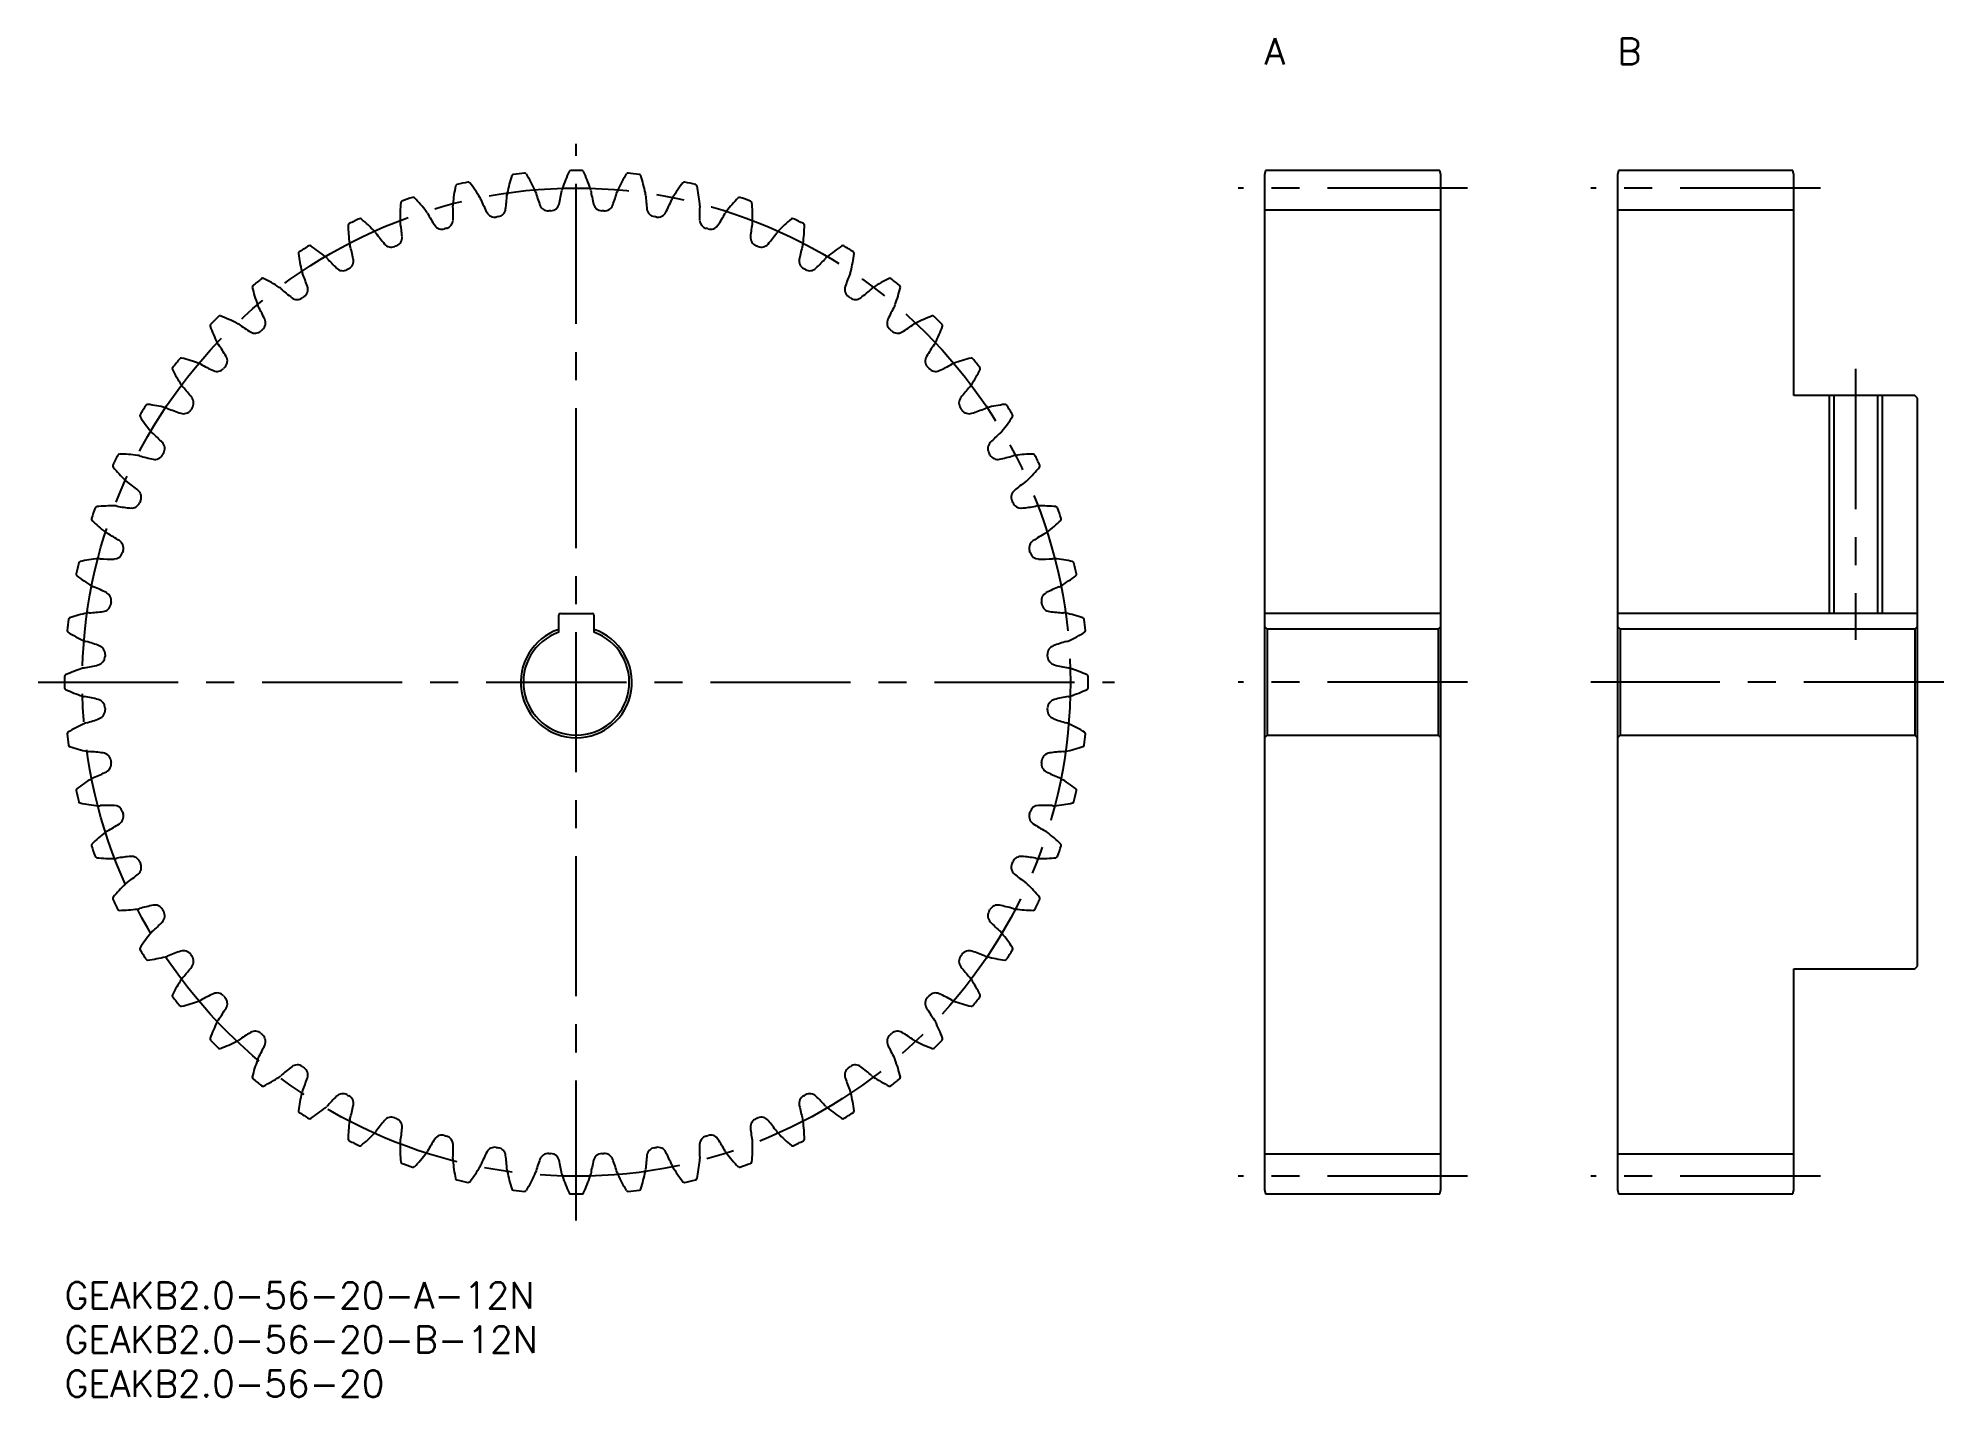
# Model space of a CAD drawing. Extents: x -3 to 213, y -13 to 141.
import ezdxf

# ---------------------------------------------------------------- set-up
doc = ezdxf.new("R2010")
doc.units = 0
doc.header["$LTSCALE"] = 0.5
doc.linetypes.add('CENTER', pattern=[50.8, 31.75, -6.35, 6.35, -6.35])
for name, color, linetype in [('MSM_CENTER', 1, 'CENTER'), ('MSM_CONTINUOUS', 7, 'CONTINUOUS'), ('MSM_NARROW', 5, 'CONTINUOUS'), ('MSM_PART_NUMBER', 7, 'CONTINUOUS')]:
    doc.layers.add(name, color=color, linetype=linetype)
doc.styles.get("Standard").update_dxf_attribs({"font": 'txt.shx', "height": 1, "bigfont": 'bigfont.shx'})

# ---------------------------------------------------------------- blocks, each defined once
blk = doc.blocks.new('*U3')
at = {"layer": 'MSM_PART_NUMBER'}
blk.add_text('GEAKB2.0-56-20-B-12N', height=3, dxfattribs=at).set_placement((0, -8))
blk = doc.blocks.new('*U4')
at = {"layer": 'MSM_PART_NUMBER'}
blk.add_text('GEAKB2.0-56-20-A-12N', height=3, dxfattribs=at).set_placement((0, -3))
blk = doc.blocks.new('*U5')
at = {"layer": 'MSM_PART_NUMBER'}
blk.add_text('GEAKB2.0-56-20', height=3, dxfattribs=at).set_placement((0, -13))
blk = doc.blocks.new('*U6')
at = {"layer": 'MSM_PART_NUMBER'}
blk.add_text('A', height=3, dxfattribs=at).set_placement((136, 138))
blk = doc.blocks.new('*U7')
at = {"layer": 'MSM_PART_NUMBER'}
blk.add_text('B', height=3, dxfattribs=at).set_placement((176, 138))

msp = doc.modelspace()

# ---------------------------------------------------------------- linework, layer by layer
at = {"layer": 'MSM_CENTER'}
for p, q in [((58, 7), (58, 129)), ((159, 124), (133, 124)), ((199, 124), (173, 124)), ((203, 103.5), (203, 72.8)), ((-3, 68), (119, 68)), ((159, 68), (133, 68)), ((213, 68), (173, 68)), ((159, 12), (133, 12)), ((199, 12), (173, 12))]:
    msp.add_line(p, q, dxfattribs=at)
msp.add_circle((58, 68), 56, dxfattribs=at)
at = {"layer": 'MSM_CONTINUOUS'}
for p, q in [((136.13, 126), (136, 125.5)), ((136, 125.5), (136, 10.5)), ((155.87, 126), (136.13, 126)), ((156, 125.5), (155.87, 126)), ((156, 10.5), (156, 125.5)), ((176.13, 126), (176, 125.5)), ((176, 125.5), (176, 10.5)), ((195.87, 126), (176.13, 126)), ((196, 125.5), (195.87, 126)), ((196, 100.5), (196, 125.5)), ((156, 121.5), (136, 121.5)), ((196, 121.5), (176, 121.5)), ((209.7, 100.5), (196, 100.5)), ((200.54, 100.5), (200.54, 75.8)), ((205.46, 100.5), (205.46, 75.8)), ((210, 100.2), (209.7, 100.5)), ((210, 35.8), (210, 100.2)), ((56, 73.66), (56, 75.6)), ((56.2, 75.8), (59.8, 75.8)), ((60, 75.6), (60, 73.66)), ((156, 75.8), (136, 75.8)), ((210, 75.8), (176, 75.8)), ((136, 74.3), (136.3, 74)), ((136.3, 74), (136.3, 62)), ((155.7, 74), (136.3, 74)), ((155.7, 74), (156, 74.3)), ((155.7, 74), (155.7, 62)), ((176, 74.3), (176.3, 74)), ((176.3, 74), (176.3, 62)), ((209.7, 74), (176.3, 74)), ((209.7, 74), (210, 74.3)), ((209.7, 74), (209.7, 62)), ((136.3, 62), (136, 61.7)), ((136.3, 62), (155.7, 62)), ((156, 61.7), (155.7, 62)), ((176.3, 62), (176, 61.7)), ((176.3, 62), (209.7, 62)), ((210, 61.7), (209.7, 62)), ((196, 10.5), (196, 35.5)), ((196, 35.5), (209.7, 35.5)), ((209.7, 35.5), (210, 35.8)), ((156, 14.5), (136, 14.5)), ((196, 14.5), (176, 14.5)), ((136, 10.5), (136.13, 10)), ((136.13, 10), (155.87, 10)), ((155.87, 10), (156, 10.5)), ((176, 10.5), (176.13, 10)), ((176.13, 10), (195.87, 10)), ((195.87, 10), (196, 10.5))]:
    msp.add_line(p, q, dxfattribs=at)
for centre, radius, start, end in [((68.43, 119.58), 18.67, 161.7566, 168.0357), ((50.89, 125.36), 0.2, 97.0614, 161.7566), ((58, 68), 58, 95.7957, 97.0614), ((52.16, 125.5), 0.2, 31.1006, 95.7957), ((36.35, 115.97), 18.67, 24.8214, 31.1006), ((74.14, 118.09), 18.67, 155.328, 161.6071), ((57.36, 125.8), 0.2, 90.6328, 155.3281), ((58, 68), 58, 89.3672, 90.6328), ((58.64, 125.8), 0.2, 24.672, 89.3672), ((41.86, 118.09), 18.67, 18.3929, 24.672), ((79.65, 115.97), 18.67, 148.8994, 155.1786), ((63.84, 125.5), 0.2, 84.2043, 148.8995), ((58, 68), 58, 82.9386, 84.2043), ((65.11, 125.36), 0.2, 18.2434, 82.9386), ((47.57, 119.58), 18.67, 11.9643, 18.2434), ((62.59, 120.42), 18.67, 168.1851, 174.4643), ((44.52, 124.21), 0.2, 103.49, 168.1852), ((58, 68), 58, 102.2243, 103.49), ((45.76, 124.49), 0.2, 37.5291, 102.2243), ((31.12, 113.24), 18.67, 31.25, 37.5291), ((27.78, 124.54), 22.4, 352.5141, 356.587), ((51.79, 123.11), 1.66, 168.0357, 176.5869), ((51.79, 123.11), 1.66, 16.2702, 24.8215), ((74.88, 129.85), 22.4, 196.2702, 200.343), ((34.3, 127.57), 22.4, 346.0856, 350.1584), ((58, 123.46), 1.66, 161.6071, 170.1584), ((58, 123.46), 1.66, 9.8416, 18.3929), ((81.7, 127.57), 22.4, 189.8416, 193.9144), ((41.12, 129.85), 22.4, 339.657, 343.7298), ((64.21, 123.11), 1.66, 155.1785, 163.7298), ((64.21, 123.11), 1.66, 3.4131, 11.9643), ((88.22, 124.54), 22.4, 183.413, 187.4859), ((84.88, 113.24), 18.67, 142.4709, 148.75), ((70.24, 124.49), 0.2, 77.7757, 142.4709), ((58, 68), 58, 76.51, 77.7757), ((71.48, 124.21), 0.2, 11.8149, 76.5101), ((53.41, 120.42), 18.67, 5.5357, 11.8149), ((56.69, 120.61), 18.67, 174.6137, 180.8929), ((38.31, 122.34), 0.2, 109.9185, 174.6138), ((58, 68), 58, 108.6529, 109.9185), ((39.51, 122.76), 0.2, 43.9577, 108.6529), ((26.22, 109.95), 18.67, 37.6786, 43.9577), ((39.68, 120.34), 1.66, 29.1273, 37.6786), ((60.7, 132.05), 22.4, 209.1273, 213.2002), ((45.66, 122.07), 1.66, 174.4643, 183.0155), ((21.64, 120.8), 22.4, 358.9427, 3.0155), ((45.66, 122.07), 1.66, 22.6988, 31.25), ((67.85, 131.35), 22.4, 202.6987, 206.7716), ((48.75, 121.71), 1, 206.7716, 279.7763), ((49, 121.75), 1, 279.5094, 352.5141), ((54.82, 122.41), 1, 200.343, 273.3477), ((58, 68), 53.5, 93.0809, 93.3477), ((55.07, 122.42), 1, 273.0809, 346.0856), ((60.93, 122.42), 1, 193.9144, 266.9191), ((58, 68), 53.5, 86.6523, 86.9191), ((61.18, 122.41), 1, 266.6523, 339.657), ((67, 121.75), 1, 187.4859, 260.4906), ((67.25, 121.71), 1, 260.2237, 333.2284), ((48.15, 131.35), 22.4, 333.2284, 337.3013), ((70.34, 122.07), 1.66, 148.75, 157.3012), ((94.36, 120.8), 22.4, 176.9845, 181.0573), ((70.34, 122.07), 1.66, 356.9845, 5.5357), ((55.3, 132.05), 22.4, 326.7998, 330.8727), ((76.32, 120.34), 1.66, 142.3214, 150.8727), ((89.78, 109.95), 18.67, 136.0423, 142.3214), ((76.49, 122.76), 0.2, 71.3471, 136.0423), ((58, 68), 58, 70.0815, 71.3471), ((77.69, 122.34), 0.2, 5.3863, 70.0815), ((59.31, 120.61), 18.67, 359.1071, 5.3863), ((32.35, 119.8), 0.2, 116.3471, 181.0423), ((50.81, 120.13), 18.67, 181.0423, 187.3214), ((58, 68), 58, 115.0815, 116.3471), ((33.5, 120.35), 0.2, 50.3863, 115.0815), ((21.72, 106.12), 18.67, 44.1071, 50.3863), ((33.94, 117.96), 1.66, 35.5559, 44.1072), ((53.51, 131.95), 22.4, 215.5559, 219.6287), ((39.68, 120.34), 1.66, 180.8928, 189.4441), ((15.96, 116.4), 22.4, 5.3713, 9.4441), ((42.79, 120.33), 1, 213.2002, 286.2049), ((58, 68), 53.5, 105.938, 106.2049), ((43.03, 120.4), 1, 285.938, 358.9427), ((58, 68), 53.5, 99.5094, 99.7763), ((58, 68), 53.5, 80.2237, 80.4906), ((72.97, 120.4), 1, 181.0573, 254.062), ((58, 68), 53.5, 73.7951, 74.062), ((73.21, 120.33), 1, 253.7951, 326.7999), ((100.04, 116.4), 22.4, 170.5559, 174.6287), ((76.32, 120.34), 1.66, 350.5559, 359.1072), ((62.49, 131.95), 22.4, 320.3713, 324.4441), ((82.06, 117.96), 1.66, 135.8928, 144.4441), ((94.28, 106.12), 18.67, 129.6137, 135.8929), ((82.5, 120.35), 0.2, 64.9185, 129.6138), ((58, 68), 58, 63.6529, 64.9185), ((65.19, 120.13), 18.67, 352.6786, 358.9577), ((83.65, 119.8), 0.2, 358.9577, 63.6529), ((26.71, 116.6), 0.2, 122.7757, 187.4709), ((58, 68), 58, 121.51, 122.7757), ((27.79, 117.28), 0.2, 56.8149, 121.51), ((17.68, 101.82), 18.67, 50.5357, 56.8149), ((33.94, 117.96), 1.66, 187.3214, 195.8727), ((10.8, 111.38), 22.4, 11.7998, 15.8727), ((37.03, 118.3), 1, 219.6287, 292.6334), ((58, 68), 53.5, 112.3666, 112.6334), ((37.26, 118.4), 1, 292.3666, 5.3713), ((78.74, 118.4), 1, 174.6287, 247.6334), ((58, 68), 53.5, 67.3666, 67.6334), ((78.97, 118.3), 1, 247.3666, 320.3713), ((105.2, 111.38), 22.4, 164.1273, 168.2002), ((82.06, 117.96), 1.66, 344.1273, 352.6786), ((98.32, 101.82), 18.67, 123.1851, 129.4643), ((88.21, 117.28), 0.2, 58.4903, 123.1852), ((58, 68), 58, 57.2243, 58.49), ((89.29, 116.6), 0.2, 352.5291, 57.2244), ((45.02, 119), 18.67, 187.4709, 193.75), ((28.5, 114.96), 1.66, 193.75, 202.3012), ((28.5, 114.96), 1.66, 41.9845, 50.5357), ((46.38, 131.05), 22.4, 221.9845, 226.0573), ((31.53, 115.64), 1, 226.0573, 299.062), ((58, 68), 53.5, 118.7951, 119.062), ((31.75, 115.76), 1, 298.7952, 11.7998), ((84.25, 115.76), 1, 168.2002, 241.2049), ((58, 68), 53.5, 60.938, 61.2049), ((84.47, 115.64), 1, 240.938, 313.9427), ((69.62, 131.05), 22.4, 313.9427, 318.0155), ((87.5, 114.96), 1.66, 129.4643, 138.0155), ((87.5, 114.96), 1.66, 337.6988, 346.25), ((70.98, 119), 18.67, 346.25, 352.5291), ((21.47, 112.79), 0.2, 129.2043, 193.8995), ((39.39, 117.23), 18.67, 193.8994, 200.1786), ((58, 68), 58, 127.9386, 129.2043), ((22.46, 113.59), 0.2, 63.2434, 127.9386), ((14.15, 97.1), 18.67, 56.9643, 63.2434), ((23.42, 111.36), 1.66, 48.4131, 56.9643), ((39.39, 129.35), 22.4, 228.413, 232.4859), ((6.24, 105.83), 22.4, 18.2284, 22.3013), ((26.57, 112.52), 1, 305.2237, 18.2284), ((89.43, 112.52), 1, 161.7716, 234.7763), ((109.76, 105.83), 22.4, 157.6987, 161.7716), ((76.61, 129.35), 22.4, 307.5141, 311.587), ((92.58, 111.36), 1.66, 123.0357, 131.5869), ((101.85, 97.1), 18.67, 116.7566, 123.0357), ((93.54, 113.59), 0.2, 52.0617, 116.7566), ((58, 68), 58, 50.7957, 52.0614), ((76.61, 117.23), 18.67, 339.8214, 346.1006), ((94.53, 112.79), 0.2, 346.1006, 50.7958), ((23.42, 111.36), 1.66, 200.1785, 208.7298), ((2.33, 99.79), 22.4, 24.657, 28.7298), ((26.36, 112.37), 1, 232.4859, 305.4906), ((58, 68), 53.5, 125.2237, 125.4906), ((58, 68), 53.5, 54.5094, 54.7763), ((89.64, 112.37), 1, 234.5094, 307.5141), ((113.67, 99.79), 22.4, 151.2702, 155.343), ((92.58, 111.36), 1.66, 331.2702, 339.8214), ((16.68, 108.42), 0.2, 135.6328, 200.3281), ((34, 114.83), 18.67, 200.328, 206.6071), ((58, 68), 58, 134.3672, 135.6328), ((17.58, 109.32), 0.2, 69.672, 134.3672), ((11.17, 92), 18.67, 63.3929, 69.672), ((18.79, 107.21), 1.66, 54.8416, 63.3929), ((32.64, 126.88), 22.4, 234.8416, 238.9144), ((21.78, 108.72), 1, 311.6523, 24.657), ((94.22, 108.72), 1, 155.343, 228.3477), ((83.36, 126.88), 22.4, 301.0856, 305.1584), ((97.21, 107.21), 1.66, 116.6071, 125.1584), ((104.83, 92), 18.67, 110.328, 116.6071), ((98.42, 109.32), 0.2, 45.6328, 110.3281), ((58, 68), 58, 44.3672, 45.6328), ((82, 114.83), 18.67, 333.3929, 339.672), ((99.32, 108.42), 0.2, 339.672, 44.3672), ((18.79, 107.21), 1.66, 206.6071, 215.1584), ((-0.88, 93.36), 22.4, 31.0856, 35.1584), ((21.59, 108.55), 1, 238.9144, 311.9191), ((58, 68), 53.5, 131.6523, 131.9191), ((58, 68), 53.5, 48.0809, 48.3477), ((94.41, 108.55), 1, 228.0808, 301.0856), ((116.88, 93.36), 22.4, 144.8416, 148.9144), ((97.21, 107.21), 1.66, 324.8416, 333.3929), ((58, 68), 58, 140.7957, 142.0614), ((13.21, 104.53), 0.2, 76.1006, 140.7957), ((8.77, 86.61), 18.67, 69.8214, 76.1006), ((14.64, 102.58), 1.66, 61.2702, 69.8215), ((26.21, 123.67), 22.4, 241.2702, 245.343), ((58, 68), 53.5, 138.0809, 138.3477), ((17.45, 104.41), 1, 318.0808, 31.0856), ((98.55, 104.41), 1, 148.9144, 221.9191), ((58, 68), 53.5, 41.6523, 41.9191), ((89.79, 123.67), 22.4, 294.657, 298.7298), ((101.36, 102.58), 1.66, 110.1785, 118.7298), ((107.23, 86.61), 18.67, 103.8994, 110.1786), ((102.79, 104.53), 0.2, 39.2043, 103.8995), ((58, 68), 58, 37.9386, 39.2043), ((12.41, 103.54), 0.2, 142.0614, 206.7566), ((28.9, 111.85), 18.67, 206.7566, 213.0357), ((14.64, 102.58), 1.66, 213.0357, 221.5869), ((17.28, 104.22), 1, 245.343, 318.3477), ((98.72, 104.22), 1, 221.6523, 294.657), ((101.36, 102.58), 1.66, 318.4131, 326.9643), ((87.1, 111.85), 18.67, 326.9643, 333.2434), ((103.59, 103.54), 0.2, 333.2434, 37.9386), ((58, 68), 58, 147.2243, 148.49), ((9.4, 99.29), 0.2, 82.5291, 147.2243), ((7, 80.98), 18.67, 76.25, 82.5291), ((-3.35, 86.61), 22.4, 37.5141, 41.587), ((13.63, 99.64), 1, 324.5094, 37.5141), ((102.37, 99.64), 1, 142.4859, 215.4906), ((119.35, 86.61), 22.4, 138.413, 142.4859), ((109, 80.98), 18.67, 97.4709, 103.75), ((106.6, 99.29), 0.2, 32.776, 97.4709), ((58, 68), 58, 31.51, 32.7757), ((8.72, 98.21), 0.2, 148.49, 213.1852), ((24.18, 108.32), 18.67, 213.1851, 219.4643), ((11.04, 97.5), 1.66, 67.6988, 76.25), ((20.17, 119.76), 22.4, 247.6987, 251.7716), ((13.48, 99.43), 1, 251.7716, 324.7763), ((58, 68), 53.5, 144.5094, 144.7763), ((58, 68), 53.5, 35.2237, 35.4906), ((102.52, 99.43), 1, 215.2237, 288.2284), ((95.83, 119.76), 22.4, 288.2284, 292.3013), ((104.96, 97.5), 1.66, 103.75, 112.3012), ((91.82, 108.32), 18.67, 320.5357, 326.8149), ((107.28, 98.21), 0.2, 326.8149, 31.5101), ((11.04, 97.5), 1.66, 219.4642, 228.0155), ((-5.05, 79.62), 22.4, 43.9427, 48.0155), ((10.36, 94.47), 1, 330.938, 43.9427), ((105.64, 94.47), 1, 136.0573, 209.062), ((121.05, 79.62), 22.4, 131.9845, 136.0573), ((104.96, 97.5), 1.66, 311.9845, 320.5357), ((58, 68), 58, 153.6529, 154.9185), ((6.2, 93.65), 0.2, 88.9577, 153.6529), ((5.87, 75.19), 18.67, 82.6786, 88.9577), ((8.04, 92.06), 1.66, 74.1273, 82.6786), ((14.62, 115.2), 22.4, 254.1273, 258.2002), ((10.24, 94.25), 1, 258.2002, 331.2049), ((58, 68), 53.5, 150.938, 151.2049), ((58, 68), 53.5, 28.7951, 29.062), ((105.76, 94.25), 1, 208.7952, 281.7998), ((101.38, 115.2), 22.4, 281.7998, 285.8727), ((107.96, 92.06), 1.66, 97.3214, 105.8727), ((110.13, 75.19), 18.67, 91.0423, 97.3214), ((109.8, 93.65), 0.2, 26.3471, 91.0423), ((58, 68), 58, 25.0815, 26.3471), ((5.65, 92.5), 0.2, 154.9185, 219.6138), ((19.88, 104.28), 18.67, 219.6137, 225.8929), ((8.04, 92.06), 1.66, 225.8928, 234.4441), ((107.96, 92.06), 1.66, 305.5559, 314.1072), ((96.12, 104.28), 18.67, 314.1071, 320.3863), ((110.35, 92.5), 0.2, 320.3863, 25.0815), ((-5.95, 72.49), 22.4, 50.3713, 54.4441), ((7.7, 88.97), 1, 337.3666, 50.3713), ((58, 68), 53.5, 157.3666, 157.6334), ((108.3, 88.97), 1, 129.6287, 202.6334), ((58, 68), 53.5, 22.3666, 22.6334), ((121.95, 72.49), 22.4, 125.5559, 129.6287), ((3.24, 86.49), 0.2, 161.3471, 226.0423), ((58, 68), 58, 160.0815, 161.3471), ((3.66, 87.69), 0.2, 95.3863, 160.0815), ((5.39, 69.31), 18.67, 89.1071, 95.3863), ((5.66, 86.32), 1.66, 80.5559, 89.1072), ((9.6, 110.04), 22.4, 260.5559, 264.6287), ((7.6, 88.74), 1, 264.6287, 337.6334), ((108.4, 88.74), 1, 202.3666, 275.3713), ((106.4, 110.04), 22.4, 275.3713, 279.4441), ((110.34, 86.32), 1.66, 90.8928, 99.4441), ((110.61, 69.31), 18.67, 84.6137, 90.8929), ((112.34, 87.69), 0.2, 19.9185, 84.6138), ((58, 68), 58, 18.6529, 19.9185), ((112.76, 86.49), 0.2, 313.9577, 18.6529), ((16.05, 99.78), 18.67, 226.0423, 232.3214), ((5.66, 86.32), 1.66, 232.3214, 240.8727), ((-6.05, 65.3), 22.4, 56.7998, 60.8727), ((122.05, 65.3), 22.4, 119.1273, 123.2002), ((110.34, 86.32), 1.66, 299.1273, 307.6786), ((99.95, 99.78), 18.67, 307.6786, 313.9577), ((5.6, 82.97), 1, 271.0573, 344.062), ((5.67, 83.21), 1, 343.7951, 56.7998), ((58, 68), 53.5, 163.7951, 164.062), ((110.33, 83.21), 1, 123.2001, 196.2049), ((58, 68), 53.5, 15.938, 16.2049), ((110.4, 82.97), 1, 195.938, 268.9427), ((1.51, 80.24), 0.2, 167.7757, 232.4709), ((58, 68), 58, 166.51, 167.7757), ((12.76, 94.88), 18.67, 232.4709, 238.75), ((1.79, 81.48), 0.2, 101.8149, 166.51), ((5.58, 63.41), 18.67, 95.5357, 101.8149), ((3.93, 80.34), 1.66, 86.9845, 95.5357), ((5.2, 104.36), 22.4, 266.9845, 271.0573), ((110.8, 104.36), 22.4, 268.9427, 273.0155), ((112.07, 80.34), 1.66, 84.4643, 93.0155), ((110.42, 63.41), 18.67, 78.1851, 84.4643), ((103.24, 94.88), 18.67, 301.25, 307.5291), ((114.21, 81.48), 0.2, 13.49, 78.1852), ((58, 68), 58, 12.2243, 13.49), ((114.49, 80.24), 0.2, 307.5291, 12.2244), ((3.93, 80.34), 1.66, 238.75, 247.3012), ((-5.35, 58.15), 22.4, 63.2284, 67.3013), ((4.29, 77.25), 1, 350.2237, 63.2284), ((111.71, 77.25), 1, 116.7716, 189.7763), ((121.35, 58.15), 22.4, 112.6987, 116.7716), ((112.07, 80.34), 1.66, 292.6988, 301.25), ((6.42, 57.57), 18.67, 101.9643, 108.2434), ((2.89, 74.21), 1.66, 93.4131, 101.9643), ((1.46, 98.22), 22.4, 273.413, 277.4859), ((4.25, 77), 1, 277.4859, 350.4906), ((58, 68), 53.5, 170.2237, 170.4906), ((56.2, 75.6), 0.2, 90, 180), ((59.8, 75.6), 0.2, 0, 90), ((58, 68), 53.5, 9.5094, 9.7763), ((111.75, 77), 1, 189.5094, 262.5142), ((114.54, 98.22), 22.4, 262.5141, 266.587), ((113.11, 74.21), 1.66, 78.0357, 86.5869), ((109.58, 57.57), 18.67, 71.7566, 78.0357), ((58, 68), 58, 172.9386, 174.2043), ((0.5, 73.84), 0.2, 174.2043, 238.8995), ((10.03, 89.65), 18.67, 238.8994, 245.1786), ((0.64, 75.11), 0.2, 108.2434, 172.9386), ((58, 68), 6.3, 108.5094, 71.4906), ((58, 68), 6, 109.4712, 70.5288), ((105.97, 89.65), 18.67, 294.8214, 301.1006), ((115.36, 75.11), 0.2, 7.0614, 71.7566), ((58, 68), 58, 5.7957, 7.0614), ((115.5, 73.84), 0.2, 301.1006, 5.7958), ((2.89, 74.21), 1.66, 245.1785, 253.7298), ((-3.85, 51.12), 22.4, 69.657, 73.7298), ((3.59, 71.18), 1, 356.6523, 69.657), ((112.41, 71.18), 1, 110.343, 183.3477), ((119.85, 51.12), 22.4, 106.2702, 110.343), ((113.11, 74.21), 1.66, 286.2702, 294.8215), ((7.91, 51.86), 18.67, 108.3929, 114.672), ((2.54, 68), 1.66, 99.8416, 108.3929), ((-1.57, 91.7), 22.4, 279.8416, 283.9144), ((3.58, 70.93), 1, 283.9144, 356.9191), ((58, 68), 53.5, 176.6523, 176.9191), ((58, 68), 53.5, 3.0809, 3.3477), ((112.42, 70.93), 1, 183.0809, 256.0856), ((117.57, 91.7), 22.4, 256.0856, 260.1584), ((113.46, 68), 1.66, 71.6071, 80.1584), ((108.09, 51.86), 18.67, 65.328, 71.6071), ((0.2, 68.64), 0.2, 114.672, 179.3672), ((58, 68), 58, 179.3672, 180.6328), ((0.2, 67.36), 0.2, 180.6328, 245.3281), ((7.91, 84.14), 18.67, 245.328, 251.6071), ((108.09, 84.14), 18.67, 288.3929, 294.672), ((115.8, 68.64), 0.2, 0.6331, 65.3281), ((115.8, 67.36), 0.2, 294.672, 359.3672), ((58, 68), 58, 359.3672, 0.6328), ((2.54, 68), 1.66, 251.6071, 260.1584), ((-1.57, 44.3), 22.4, 76.0856, 80.1584), ((3.58, 65.07), 1, 3.0808, 76.0856), ((3.59, 64.82), 1, 290.343, 3.3477), ((58, 68), 53.5, 183.0809, 183.3477), ((58, 68), 53.5, 356.6523, 356.9191), ((112.41, 64.82), 1, 176.6523, 249.657), ((112.42, 65.07), 1, 103.9144, 176.9191), ((117.57, 44.3), 22.4, 99.8416, 103.9144), ((113.46, 68), 1.66, 279.8416, 288.3929), ((10.03, 46.35), 18.67, 114.8214, 121.1006), ((2.89, 61.79), 1.66, 106.2702, 114.8215), ((-3.85, 84.88), 22.4, 286.2702, 290.343), ((119.85, 84.88), 22.4, 249.657, 253.7298), ((113.11, 61.79), 1.66, 65.1785, 73.7298), ((105.97, 46.35), 18.67, 58.8994, 65.1786), ((0.5, 62.16), 0.2, 121.1006, 185.7957), ((58, 68), 58, 185.7957, 187.0614), ((0.64, 60.89), 0.2, 187.0614, 251.7566), ((6.42, 78.43), 18.67, 251.7566, 258.0357), ((109.58, 78.43), 18.67, 281.9643, 288.2434), ((115.36, 60.89), 0.2, 288.2434, 352.9386), ((58, 68), 58, 352.9386, 354.2043), ((115.5, 62.16), 0.2, 354.2045, 58.8995), ((2.89, 61.79), 1.66, 258.0357, 266.5869), ((1.46, 37.78), 22.4, 82.5141, 86.587), ((4.25, 59), 1, 9.5094, 82.5141), ((4.29, 58.75), 1, 296.7716, 9.7763), ((58, 68), 53.5, 189.5094, 189.7763), ((111.71, 58.75), 1, 170.2237, 243.2284), ((58, 68), 53.5, 350.2237, 350.4906), ((111.75, 59), 1, 97.4859, 170.4906), ((114.54, 37.78), 22.4, 93.413, 97.4859), ((113.11, 61.79), 1.66, 273.4131, 281.9643), ((12.76, 41.12), 18.67, 121.25, 127.5291), ((3.93, 55.66), 1.66, 112.6988, 121.25), ((-5.35, 77.85), 22.4, 292.6987, 296.7716), ((121.35, 77.85), 22.4, 243.2284, 247.3013), ((112.07, 55.66), 1.66, 58.75, 67.3012), ((103.24, 41.12), 18.67, 52.4709, 58.75), ((1.51, 55.76), 0.2, 127.5291, 192.2243), ((58, 68), 58, 192.2243, 193.49), ((1.79, 54.52), 0.2, 193.49, 258.1852), ((5.58, 72.59), 18.67, 258.1851, 264.4643), ((3.93, 55.66), 1.66, 264.4642, 273.0155), ((5.2, 31.64), 22.4, 88.9427, 93.0155), ((5.6, 53.03), 1, 15.938, 88.9427), ((110.4, 53.03), 1, 91.0573, 164.062), ((110.8, 31.64), 22.4, 86.9845, 91.0573), ((112.07, 55.66), 1.66, 266.9845, 275.5357), ((110.42, 72.59), 18.67, 275.5357, 281.8149), ((114.21, 54.52), 0.2, 281.8149, 346.5101), ((58, 68), 58, 346.51, 347.7757), ((114.49, 55.76), 0.2, 347.776, 52.4709), ((-6.05, 70.7), 22.4, 299.1273, 303.2002), ((5.67, 52.79), 1, 303.2002, 16.2049), ((58, 68), 53.5, 195.938, 196.2049), ((110.33, 52.79), 1, 163.7951, 236.7999), ((58, 68), 53.5, 343.7951, 344.062), ((122.05, 70.7), 22.4, 236.7998, 240.8727), ((16.05, 36.22), 18.67, 127.6786, 133.9577), ((5.66, 49.68), 1.66, 119.1273, 127.6786), ((110.34, 49.68), 1.66, 52.3214, 60.8727), ((99.95, 36.22), 18.67, 46.0423, 52.3214), ((3.24, 49.51), 0.2, 133.9577, 198.6529), ((58, 68), 58, 198.6529, 199.9185), ((3.66, 48.31), 0.2, 199.9185, 264.6138), ((5.39, 66.69), 18.67, 264.6137, 270.8929), ((5.66, 49.68), 1.66, 270.8928, 279.4441), ((9.6, 25.96), 22.4, 95.3713, 99.4441), ((7.6, 47.26), 1, 22.3666, 95.3713), ((58, 68), 53.5, 202.3666, 202.6334), ((58, 68), 53.5, 337.3666, 337.6334), ((108.4, 47.26), 1, 84.6287, 157.6334), ((106.4, 25.96), 22.4, 80.5559, 84.6287), ((110.34, 49.68), 1.66, 260.5559, 269.1072), ((110.61, 66.69), 18.67, 269.1071, 275.3863), ((112.34, 48.31), 0.2, 275.3863, 340.0815), ((58, 68), 58, 340.0815, 341.3471), ((112.76, 49.51), 0.2, 341.3474, 46.0423), ((-5.95, 63.51), 22.4, 305.5559, 309.6287), ((7.7, 47.03), 1, 309.6287, 22.6334), ((108.3, 47.03), 1, 157.3666, 230.3713), ((121.95, 63.51), 22.4, 230.3713, 234.4441), ((5.65, 43.5), 0.2, 140.3863, 205.0815), ((58, 68), 58, 205.0815, 206.3471), ((19.88, 31.72), 18.67, 134.1071, 140.3863), ((8.04, 43.94), 1.66, 125.5559, 134.1072), ((107.96, 43.94), 1.66, 45.8928, 54.4441), ((96.12, 31.72), 18.67, 39.6137, 45.8929), ((58, 68), 58, 333.6529, 334.9186), ((110.35, 43.5), 0.2, 334.9188, 39.6138), ((6.2, 42.35), 0.2, 206.3471, 271.0423), ((5.87, 60.81), 18.67, 271.0423, 277.3214), ((8.04, 43.94), 1.66, 277.3214, 285.8727), ((14.62, 20.8), 22.4, 101.7998, 105.8727), ((10.24, 41.75), 1, 28.7951, 101.7998), ((10.36, 41.53), 1, 316.0573, 29.062), ((58, 68), 53.5, 208.7951, 209.062), ((105.64, 41.53), 1, 150.938, 223.9427), ((58, 68), 53.5, 330.938, 331.2049), ((105.76, 41.75), 1, 78.2002, 151.2049), ((101.38, 20.8), 22.4, 74.1273, 78.2002), ((107.96, 43.94), 1.66, 254.1273, 262.6786), ((110.13, 60.81), 18.67, 262.6786, 268.9577), ((109.8, 42.35), 0.2, 268.9577, 333.6529), ((24.18, 27.68), 18.67, 140.5357, 146.8149), ((11.04, 38.5), 1.66, 131.9845, 140.5357), ((-5.05, 56.38), 22.4, 311.9845, 316.0573), ((121.05, 56.38), 22.4, 223.9427, 228.0155), ((104.96, 38.5), 1.66, 39.4643, 48.0155), ((91.82, 27.68), 18.67, 33.1851, 39.4643), ((8.72, 37.79), 0.2, 146.8149, 211.51), ((58, 68), 58, 211.51, 212.7757), ((7, 55.02), 18.67, 277.4709, 283.75), ((11.04, 38.5), 1.66, 283.75, 292.3012), ((20.17, 16.24), 22.4, 108.2284, 112.3013), ((13.48, 36.57), 1, 35.2237, 108.2284), ((58, 68), 53.5, 215.2237, 215.4906), ((13.63, 36.36), 1, 322.4859, 35.4906), ((102.37, 36.36), 1, 144.5094, 217.5141), ((58, 68), 53.5, 324.5094, 324.7763), ((102.52, 36.57), 1, 71.7716, 144.7763), ((95.83, 16.24), 22.4, 67.6987, 71.7716), ((104.96, 38.5), 1.66, 247.6988, 256.25), ((109, 55.02), 18.67, 256.25, 262.5291), ((58, 68), 58, 327.2243, 328.49), ((107.28, 37.79), 0.2, 328.49, 33.1852), ((9.4, 36.71), 0.2, 212.7757, 277.4709), ((-3.35, 49.39), 22.4, 318.413, 322.4859), ((119.35, 49.39), 22.4, 217.5141, 221.587), ((106.6, 36.71), 0.2, 262.5291, 327.2243), ((12.41, 32.46), 0.2, 153.2434, 217.9386), ((28.9, 24.15), 18.67, 146.9643, 153.2434), ((14.64, 33.42), 1.66, 138.4131, 146.9643), ((26.21, 12.33), 22.4, 114.657, 118.7298), ((17.28, 31.78), 1, 41.6523, 114.657), ((58, 68), 53.5, 221.6523, 221.9191), ((58, 68), 53.5, 318.0809, 318.3477), ((98.72, 31.78), 1, 65.343, 138.3477), ((89.79, 12.33), 22.4, 61.2702, 65.343), ((101.36, 33.42), 1.66, 33.0357, 41.5869), ((87.1, 24.15), 18.67, 26.7566, 33.0357), ((103.59, 32.46), 0.2, 322.0614, 26.7566), ((58, 68), 58, 217.9386, 219.2043), ((13.21, 31.47), 0.2, 219.2043, 283.8995), ((8.77, 49.39), 18.67, 283.8994, 290.1786), ((14.64, 33.42), 1.66, 290.1785, 298.7298), ((-0.88, 42.64), 22.4, 324.8416, 328.9144), ((17.45, 31.59), 1, 328.9144, 41.9191), ((98.55, 31.59), 1, 138.0808, 211.0856), ((116.88, 42.64), 22.4, 211.0856, 215.1584), ((101.36, 33.42), 1.66, 241.2702, 249.8215), ((107.23, 49.39), 18.67, 249.8214, 256.1006), ((102.79, 31.47), 0.2, 256.1006, 320.7958), ((58, 68), 58, 320.7957, 322.0614), ((34, 21.17), 18.67, 153.3929, 159.672), ((18.79, 28.79), 1.66, 144.8416, 153.3929), ((32.64, 9.12), 22.4, 121.0856, 125.1584), ((21.59, 27.45), 1, 48.0808, 121.0856), ((58, 68), 53.5, 228.0809, 228.3477), ((58, 68), 53.5, 311.6523, 311.9191), ((94.41, 27.45), 1, 58.9144, 131.9191), ((83.36, 9.12), 22.4, 54.8416, 58.9144), ((97.21, 28.79), 1.66, 26.6071, 35.1584), ((82, 21.17), 18.67, 20.328, 26.6071), ((16.68, 27.58), 0.2, 159.672, 224.3672), ((58, 68), 58, 224.3672, 225.6328), ((17.58, 26.68), 0.2, 225.6328, 290.3281), ((11.17, 44), 18.67, 290.328, 296.6071), ((18.79, 28.79), 1.66, 296.6071, 305.1584), ((2.33, 36.21), 22.4, 331.2702, 335.343), ((21.78, 27.28), 1, 335.343, 48.3477), ((94.22, 27.28), 1, 131.6523, 204.657), ((113.67, 36.21), 22.4, 204.657, 208.7298), ((97.21, 28.79), 1.66, 234.8416, 243.3929), ((104.83, 44), 18.67, 243.3929, 249.672), ((98.42, 26.68), 0.2, 249.672, 314.3672), ((58, 68), 58, 314.3672, 315.6328), ((99.32, 27.58), 0.2, 315.6328, 20.3281), ((39.39, 18.77), 18.67, 159.8214, 166.1006), ((23.42, 24.64), 1.66, 151.2702, 159.8215), ((39.39, 6.65), 22.4, 127.5141, 131.587), ((26.36, 23.63), 1, 54.5094, 127.5141), ((58, 68), 53.5, 234.5094, 234.7763), ((26.57, 23.48), 1, 341.7716, 54.7763), ((89.43, 23.48), 1, 125.2237, 198.2284), ((58, 68), 53.5, 305.2237, 305.4906), ((89.64, 23.63), 1, 52.4859, 125.4906), ((76.61, 6.65), 22.4, 48.413, 52.4859), ((92.58, 24.64), 1.66, 20.1785, 28.7298), ((76.61, 18.77), 18.67, 13.8994, 20.1786), ((21.47, 23.21), 0.2, 166.1006, 230.7958), ((58, 68), 58, 230.7957, 232.0614), ((22.46, 22.41), 0.2, 232.0614, 296.7566), ((14.15, 38.9), 18.67, 296.7566, 303.0357), ((23.42, 24.64), 1.66, 303.0357, 311.5869), ((28.5, 21.04), 1.66, 157.6988, 166.25), ((6.24, 30.17), 22.4, 337.6987, 341.7716), ((109.76, 30.17), 22.4, 198.2284, 202.3013), ((87.5, 21.04), 1.66, 13.75, 22.3012), ((92.58, 24.64), 1.66, 228.4131, 236.9643), ((101.85, 38.9), 18.67, 236.9643, 243.2434), ((93.54, 22.41), 0.2, 243.2434, 307.9386), ((58, 68), 58, 307.9386, 309.2043), ((94.53, 23.21), 0.2, 309.2043, 13.8995), ((45.02, 17), 18.67, 166.25, 172.5291), ((17.68, 34.18), 18.67, 303.1851, 309.4643), ((28.5, 21.04), 1.66, 309.4643, 318.0155), ((46.38, 4.95), 22.4, 133.9427, 138.0155), ((31.53, 20.36), 1, 60.938, 133.9427), ((58, 68), 53.5, 240.938, 241.2049), ((31.75, 20.24), 1, 348.2002, 61.2049), ((10.8, 24.62), 22.4, 344.1273, 348.2002), ((84.25, 20.24), 1, 118.7951, 191.7998), ((105.2, 24.62), 22.4, 191.7998, 195.8727), ((58, 68), 53.5, 298.7951, 299.062), ((84.47, 20.36), 1, 46.0573, 119.062), ((69.62, 4.95), 22.4, 41.9845, 46.0573), ((87.5, 21.04), 1.66, 221.9845, 230.5357), ((98.32, 34.18), 18.67, 230.5357, 236.8149), ((70.98, 17), 18.67, 7.4709, 13.75), ((26.71, 19.4), 0.2, 172.5291, 237.2243), ((58, 68), 58, 237.2243, 238.49), ((27.79, 18.72), 0.2, 238.49, 303.1852), ((50.81, 15.87), 18.67, 172.6786, 178.9577), ((33.94, 18.04), 1.66, 164.1273, 172.6786), ((53.51, 4.05), 22.4, 140.3713, 144.4441), ((37.03, 17.7), 1, 67.3666, 140.3713), ((58, 68), 53.5, 247.3666, 247.6334), ((37.26, 17.6), 1, 354.6287, 67.6334), ((15.96, 19.6), 22.4, 350.5559, 354.6287), ((78.74, 17.6), 1, 112.3666, 185.3713), ((100.04, 19.6), 22.4, 185.3713, 189.4441), ((58, 68), 53.5, 292.3666, 292.6334), ((78.97, 17.7), 1, 39.6287, 112.6334), ((62.49, 4.05), 22.4, 35.5559, 39.6287), ((82.06, 18.04), 1.66, 7.3214, 15.8727), ((65.19, 15.87), 18.67, 1.0423, 7.3214), ((88.21, 18.72), 0.2, 236.8149, 301.5101), ((58, 68), 58, 301.51, 302.7757), ((89.29, 19.4), 0.2, 302.7757, 7.4709), ((32.35, 16.2), 0.2, 178.9577, 243.6529), ((58, 68), 58, 243.6529, 244.9185), ((33.5, 15.65), 0.2, 244.9185, 309.6138), ((21.72, 29.88), 18.67, 309.6137, 315.8929), ((33.94, 18.04), 1.66, 315.8928, 324.4441), ((39.68, 15.66), 1.66, 170.5559, 179.1072), ((56.69, 15.39), 18.67, 179.1071, 185.3863), ((60.7, 3.95), 22.4, 146.7998, 150.8727), ((42.79, 15.67), 1, 73.7951, 146.7998), ((58, 68), 53.5, 253.7951, 254.062), ((43.03, 15.6), 1, 1.0573, 74.062), ((21.64, 15.2), 22.4, 356.9845, 1.0573), ((48.75, 14.29), 1, 80.2237, 153.2284), ((58, 68), 53.5, 260.2237, 260.4906), ((49, 14.25), 1, 7.4859, 80.4906), ((67, 14.25), 1, 99.5094, 172.5141), ((58, 68), 53.5, 279.5094, 279.7763), ((67.25, 14.29), 1, 26.7716, 99.7763), ((94.36, 15.2), 22.4, 178.9427, 183.0155), ((72.97, 15.6), 1, 105.938, 178.9427), ((58, 68), 53.5, 285.938, 286.2049), ((73.21, 15.67), 1, 33.2002, 106.2049), ((55.3, 3.95), 22.4, 29.1273, 33.2002), ((59.31, 15.39), 18.67, 354.6137, 0.8929), ((76.32, 15.66), 1.66, 0.8928, 9.4441), ((82.06, 18.04), 1.66, 215.5559, 224.1072), ((94.28, 29.88), 18.67, 224.1071, 230.3863), ((82.5, 15.65), 0.2, 230.3863, 295.0815), ((58, 68), 58, 295.0815, 296.3471), ((83.65, 16.2), 0.2, 296.3471, 1.0423), ((38.31, 13.66), 0.2, 185.3863, 250.0815), ((58, 68), 58, 250.0815, 251.3471), ((39.51, 13.24), 0.2, 251.3471, 316.0423), ((26.22, 26.05), 18.67, 316.0423, 322.3214), ((39.68, 15.66), 1.66, 322.3214, 330.8727), ((45.66, 13.93), 1.66, 176.9845, 185.5357), ((62.59, 15.58), 18.67, 185.5357, 191.8149), ((31.12, 22.76), 18.67, 322.4709, 328.75), ((45.66, 13.93), 1.66, 328.75, 337.3012), ((67.85, 4.65), 22.4, 153.2284, 157.3013), ((27.78, 11.46), 22.4, 3.413, 7.4859), ((74.88, 6.15), 22.4, 159.657, 163.7298), ((54.82, 13.59), 1, 86.6523, 159.657), ((58, 68), 53.5, 266.6523, 266.9191), ((55.07, 13.58), 1, 13.9144, 86.9191), ((34.3, 8.43), 22.4, 9.8416, 13.9144), ((81.7, 8.43), 22.4, 166.0856, 170.1584), ((60.93, 13.58), 1, 93.0808, 166.0856), ((58, 68), 53.5, 273.0809, 273.3477), ((61.18, 13.59), 1, 20.343, 93.3477), ((41.12, 6.15), 22.4, 16.2702, 20.343), ((88.22, 11.46), 22.4, 172.5141, 176.587), ((48.15, 4.65), 22.4, 22.6987, 26.7716), ((70.34, 13.93), 1.66, 202.6988, 211.25), ((84.88, 22.76), 18.67, 211.25, 217.5291), ((53.41, 15.58), 18.67, 348.1851, 354.4643), ((70.34, 13.93), 1.66, 354.4642, 3.0155), ((76.32, 15.66), 1.66, 209.1273, 217.6786), ((89.78, 26.05), 18.67, 217.6786, 223.9577), ((76.49, 13.24), 0.2, 223.9577, 288.6529), ((58, 68), 58, 288.6529, 289.9185), ((77.69, 13.66), 0.2, 289.9185, 354.6138), ((44.52, 11.79), 0.2, 191.8149, 256.51), ((58, 68), 58, 256.51, 257.7757), ((45.76, 11.51), 0.2, 257.7757, 322.4709), ((51.79, 12.89), 1.66, 183.4131, 191.9643), ((68.43, 16.42), 18.67, 191.9643, 198.2434), ((36.35, 20.03), 18.67, 328.8994, 335.1786), ((51.79, 12.89), 1.66, 335.1785, 343.7298), ((58, 12.54), 1.66, 189.8416, 198.3929), ((74.14, 17.91), 18.67, 198.3929, 204.672), ((41.86, 17.91), 18.67, 335.328, 341.6071), ((58, 12.54), 1.66, 341.6071, 350.1584), ((64.21, 12.89), 1.66, 196.2702, 204.8215), ((79.65, 20.03), 18.67, 204.8214, 211.1006), ((47.57, 16.42), 18.67, 341.7566, 348.0357), ((64.21, 12.89), 1.66, 348.0357, 356.5869), ((70.24, 11.51), 0.2, 217.5291, 282.2243), ((58, 68), 58, 282.2243, 283.49), ((71.48, 11.79), 0.2, 283.49, 348.1852), ((50.89, 10.64), 0.2, 198.2434, 262.9386), ((58, 68), 58, 262.9386, 264.2043), ((52.16, 10.5), 0.2, 264.2043, 328.8995), ((57.36, 10.2), 0.2, 204.672, 269.3672), ((58, 68), 58, 269.3672, 270.6328), ((58.64, 10.2), 0.2, 270.6328, 335.3281), ((63.84, 10.5), 0.2, 211.1006, 275.7958), ((58, 68), 58, 275.7957, 277.0614), ((65.11, 10.64), 0.2, 277.0614, 341.7566)]:
    msp.add_arc(centre, radius, start, end, dxfattribs=at)
at = {"layer": 'MSM_NARROW'}
for p, q in [((200, 100.5), (200, 75.8)), ((206, 100.5), (206, 75.8))]:
    msp.add_line(p, q, dxfattribs=at)

# ---------------------------------------------------------------- block references
at = {"layer": 'MSM_CONTINUOUS'}
for name in ['*U6', '*U7', '*U4', '*U3', '*U5']:
    msp.add_blockref(name, (0, 0), dxfattribs=at)

doc.saveas('drawing.dxf')
